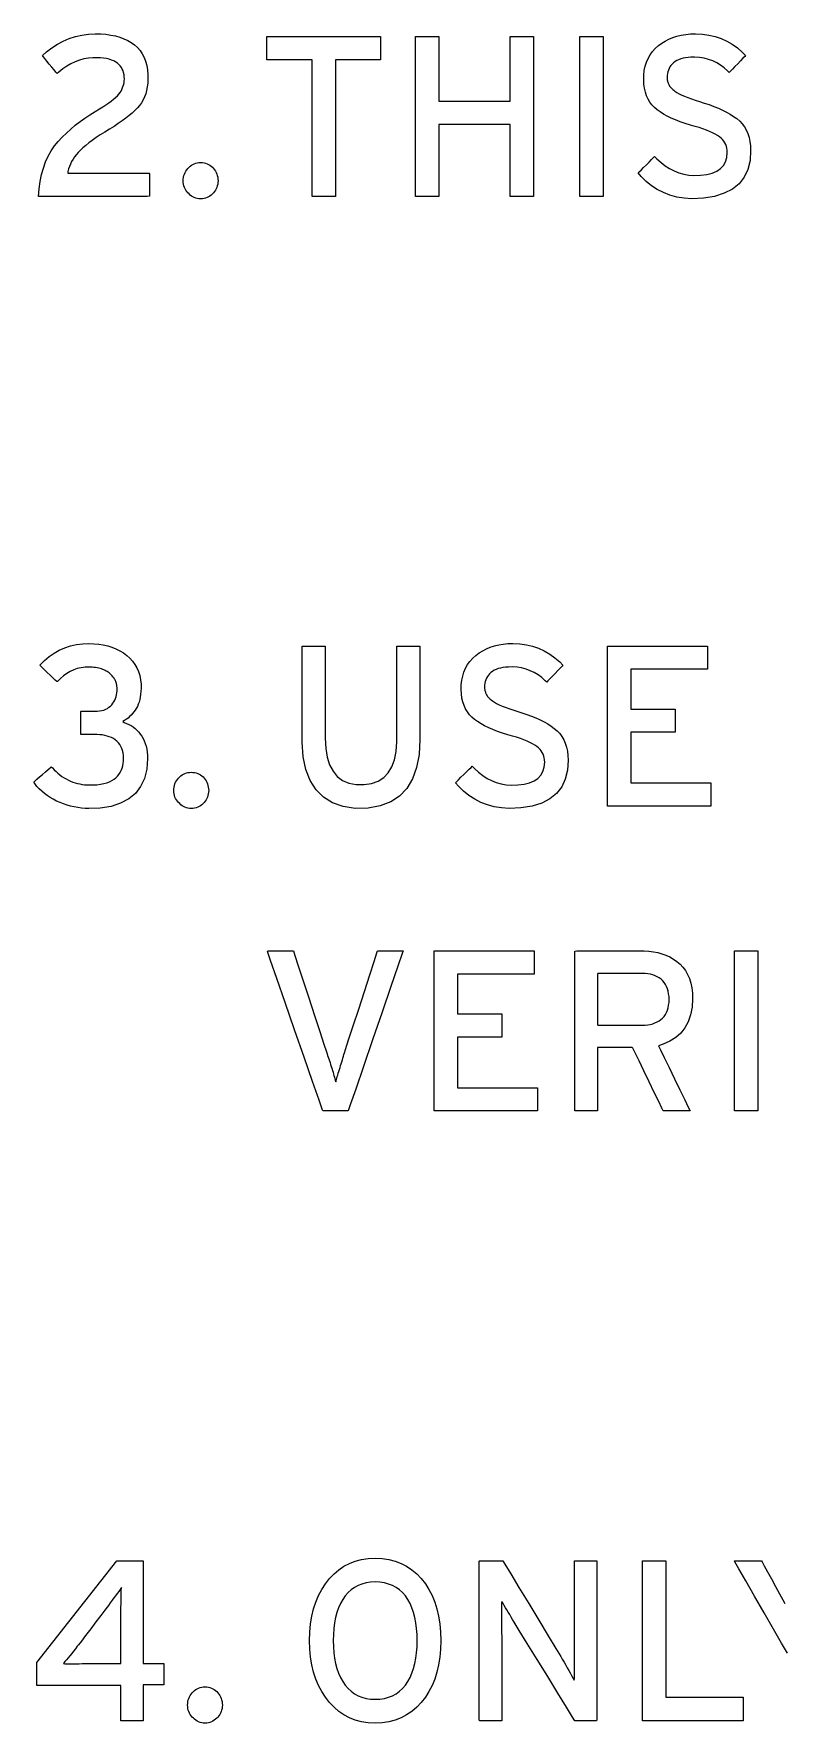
# Model space of a CAD drawing. Extents: x 1 to 47.7, y 0.2 to 33.5.
# Drawn here: x 1.01 to 2.238, y 21.199 to 23.969 of the extents above; entities that cross this region are included whole.
import ezdxf

# ---------------------------------------------------------------- set-up
doc = ezdxf.new("R2010")
doc.units = 0
doc.header["$MEASUREMENT"] = 0
doc.layers.add('6_0____DWG', color=7, linetype='CONTINUOUS')

msp = doc.modelspace()

# ---------------------------------------------------------------- linework, layer by layer
at = {"layer": '6_0____DWG'}
for points in [[(1.0174, 23.7027), (1.0185, 23.7153), (1.0202, 23.7273), (1.0226, 23.7386), (1.0256, 23.7492), (1.0292, 23.7592), (1.0335, 23.7686), (1.0384, 23.7773), (1.0439, 23.7854), (1.0501, 23.7928), (1.0566, 23.7999), (1.0635, 23.8066), (1.0706, 23.8131), (1.078, 23.8193), (1.0857, 23.8253), (1.0936, 23.8311), (1.1018, 23.8366), (1.1103, 23.8418), (1.1177, 23.8461), (1.1232, 23.8495), (1.1283, 23.8528), (1.1329, 23.856), (1.137, 23.8591), (1.1408, 23.8621), (1.1441, 23.8649), (1.1469, 23.8677), (1.1494, 23.8703), (1.1513, 23.8729), (1.1529, 23.8755), (1.1544, 23.8782), (1.1556, 23.881), (1.1566, 23.8838), (1.1574, 23.8866), (1.1579, 23.8895), (1.1583, 23.8924), (1.1584, 23.8954), (1.1583, 23.8989), (1.1579, 23.9023), (1.1572, 23.9056), (1.1562, 23.9086), (1.155, 23.9115), (1.1535, 23.9141), (1.1516, 23.9166), (1.1495, 23.9189), (1.1471, 23.9211), (1.1443, 23.923), (1.141, 23.9248), (1.1374, 23.9263), (1.1334, 23.9275), (1.129, 23.9286), (1.1242, 23.9293), (1.1191, 23.9298), (1.1135, 23.9301), (1.107, 23.9301), (1.0994, 23.9294), (1.0919, 23.928), (1.0846, 23.926), (1.0775, 23.9234), (1.0706, 23.9201), (1.0639, 23.9162), (1.0573, 23.9117), (1.051, 23.9065), (1.048, 23.9043), (1.0462, 23.9064), (1.0433, 23.9101), (1.0395, 23.9147), (1.0354, 23.9197), (1.0314, 23.9247), (1.0279, 23.929), (1.0252, 23.9322), (1.024, 23.9338), (1.0306, 23.9397), (1.0395, 23.9465), (1.0487, 23.9524), (1.0582, 23.9575), (1.0681, 23.9616), (1.0783, 23.9649), (1.0888, 23.9672), (1.0997, 23.9687), (1.1108, 23.9693), (1.1198, 23.9691), (1.1283, 23.9685), (1.1363, 23.9673), (1.1439, 23.9658), (1.1511, 23.9638), (1.1577, 23.9613), (1.164, 23.9584), (1.1698, 23.955), (1.1751, 23.9512), (1.1799, 23.9468), (1.1841, 23.9418), (1.1877, 23.9364), (1.1908, 23.9306), (1.1932, 23.9242), (1.1951, 23.9174), (1.1964, 23.91), (1.197, 23.9022), (1.1971, 23.8948), (1.1968, 23.8883), (1.196, 23.8822), (1.1949, 23.8764), (1.1934, 23.8709), (1.1915, 23.8657), (1.1892, 23.8608), (1.1865, 23.8561), (1.1834, 23.8518), (1.1798, 23.8477), (1.1757, 23.8435), (1.1712, 23.8393), (1.1662, 23.8351), (1.1607, 23.8307), (1.1548, 23.8264), (1.1484, 23.822), (1.1415, 23.8175), (1.1342, 23.813), (1.1264, 23.8082), (1.119, 23.8035), (1.1122, 23.799), (1.1059, 23.7946), (1.1002, 23.7903), (1.0951, 23.7863), (1.0904, 23.7823), (1.0864, 23.7785), (1.0828, 23.7749), (1.0797, 23.7712), (1.0769, 23.7674), (1.0743, 23.7636), (1.072, 23.7597), (1.07, 23.7557), (1.0683, 23.7517), (1.0669, 23.7477), (1.0657, 23.7436), (1.0657, 23.7408), (1.0735, 23.7408), (1.0886, 23.7408), (1.1086, 23.7408), (1.1312, 23.7408), (1.1538, 23.7408), (1.1743, 23.7408), (1.19, 23.7408), (1.1988, 23.7408), (1.1998, 23.7404), (1.1998, 23.7376), (1.1998, 23.733), (1.1998, 23.7271), (1.1998, 23.7207), (1.1998, 23.7144), (1.1998, 23.7088), (1.1998, 23.7048), (1.1998, 23.7028), (1.1957, 23.7027), (1.1804, 23.7027), (1.1565, 23.7027), (1.1275, 23.7027), (1.0965, 23.7027), (1.0668, 23.7027), (1.0415, 23.7027), (1.024, 23.7027)], [(2.185, 23.7781), (2.184, 23.7615), (2.1804, 23.7469), (2.1744, 23.7342), (2.166, 23.7234), (2.1551, 23.7146), (2.1417, 23.7077), (2.1258, 23.7027), (2.1075, 23.6996), (2.0884, 23.6986), (2.0759, 23.6996), (2.064, 23.7016), (2.0527, 23.7047), (2.042, 23.7088), (2.0319, 23.7139), (2.0224, 23.72), (2.0136, 23.7272), (2.0053, 23.7353), (2.0006, 23.7411), (2.0023, 23.7427), (2.0054, 23.7458), (2.0094, 23.7499), (2.014, 23.7544), (2.0186, 23.759), (2.0227, 23.7631), (2.0258, 23.7662), (2.0276, 23.768), (2.0314, 23.7643), (2.0381, 23.7581), (2.045, 23.7528), (2.0522, 23.7482), (2.0596, 23.7444), (2.0673, 23.7414), (2.0752, 23.7391), (2.0834, 23.7377), (2.0919, 23.737), (2.1027, 23.7373), (2.1129, 23.7385), (2.1218, 23.7407), (2.1293, 23.744), (2.1355, 23.7482), (2.1403, 23.7534), (2.1438, 23.7595), (2.1459, 23.7667), (2.1466, 23.7749), (2.1465, 23.7785), (2.146, 23.7817), (2.1452, 23.7847), (2.1441, 23.7877), (2.1427, 23.7905), (2.141, 23.7931), (2.1389, 23.7957), (2.1365, 23.7981), (2.1338, 23.8003), (2.1305, 23.8026), (2.1267, 23.8048), (2.1224, 23.807), (2.1177, 23.8091), (2.1125, 23.8113), (2.1068, 23.8134), (2.1006, 23.8155), (2.0939, 23.8175), (2.0862, 23.8197), (2.0775, 23.8224), (2.0694, 23.8252), (2.0618, 23.8281), (2.0548, 23.8312), (2.0482, 23.8344), (2.0422, 23.8377), (2.0367, 23.8412), (2.0317, 23.8448), (2.0272, 23.8485), (2.0232, 23.8526), (2.0198, 23.8571), (2.0168, 23.8621), (2.0144, 23.8675), (2.0124, 23.8735), (2.011, 23.8799), (2.0101, 23.8867), (2.0097, 23.894), (2.0099, 23.9017), (2.0107, 23.9091), (2.0122, 23.916), (2.0142, 23.9226), (2.0169, 23.9288), (2.0202, 23.9347), (2.0241, 23.9401), (2.0286, 23.9452), (2.0338, 23.9499), (2.0392, 23.9539), (2.045, 23.9575), (2.051, 23.9606), (2.0574, 23.9633), (2.0641, 23.9654), (2.0712, 23.9671), (2.0786, 23.9683), (2.0863, 23.9691), (2.0946, 23.9693), (2.1058, 23.9687), (2.1165, 23.9672), (2.1268, 23.9648), (2.1366, 23.9615), (2.1459, 23.9573), (2.1548, 23.9521), (2.1633, 23.9461), (2.1713, 23.9392), (2.1766, 23.9336), (2.1752, 23.9321), (2.1722, 23.9291), (2.1683, 23.925), (2.1638, 23.9203), (2.1592, 23.9156), (2.1551, 23.9113), (2.1519, 23.908), (2.15, 23.9061), (2.1472, 23.9084), (2.1417, 23.9135), (2.1358, 23.9179), (2.1296, 23.9217), (2.123, 23.9248), (2.1161, 23.9273), (2.1088, 23.9292), (2.1012, 23.9303), (2.0932, 23.9309), (2.0872, 23.9308), (2.0825, 23.9305), (2.0782, 23.9299), (2.0741, 23.9291), (2.0704, 23.9281), (2.0669, 23.9269), (2.0638, 23.9254), (2.061, 23.9237), (2.0585, 23.9218), (2.0563, 23.9197), (2.0544, 23.9174), (2.0527, 23.915), (2.0513, 23.9125), (2.0501, 23.9098), (2.0492, 23.9071), (2.0486, 23.9042), (2.0482, 23.9012), (2.0481, 23.8982), (2.0481, 23.8967), (2.0482, 23.8952), (2.0484, 23.8938), (2.0486, 23.8924), (2.0489, 23.8911), (2.0492, 23.8898), (2.0497, 23.8886), (2.0502, 23.8874), (2.0507, 23.8862), (2.0513, 23.885), (2.0521, 23.8837), (2.0529, 23.8825), (2.0539, 23.8813), (2.055, 23.8802), (2.0561, 23.879), (2.0574, 23.8778), (2.0588, 23.8767), (2.0608, 23.8752), (2.064, 23.8731), (2.0678, 23.871), (2.072, 23.8689), (2.0768, 23.8668), (2.082, 23.8647), (2.0878, 23.8625), (2.0941, 23.8604), (2.1009, 23.8582), (2.1089, 23.8558), (2.1171, 23.8531), (2.1248, 23.8503), (2.1321, 23.8473), (2.139, 23.8442), (2.1455, 23.8409), (2.1515, 23.8375), (2.1571, 23.8339), (2.1623, 23.8302), (2.167, 23.8262), (2.1711, 23.8218), (2.1748, 23.8169), (2.1778, 23.8116), (2.1804, 23.8058), (2.1823, 23.7995), (2.1838, 23.7928), (2.1847, 23.7857)], [(1.312, 23.7282), (1.3118, 23.7254), (1.3114, 23.7226), (1.3108, 23.72), (1.31, 23.7175), (1.309, 23.7152), (1.3077, 23.7129), (1.3063, 23.7107), (1.3046, 23.7087), (1.3028, 23.7067), (1.3008, 23.7049), (1.2987, 23.7033), (1.2964, 23.702), (1.2941, 23.7008), (1.2916, 23.6999), (1.289, 23.6992), (1.2863, 23.6988), (1.2834, 23.6985), (1.2807, 23.6988), (1.278, 23.6992), (1.2755, 23.6999), (1.2731, 23.7008), (1.2708, 23.702), (1.2685, 23.7033), (1.2665, 23.7049), (1.2645, 23.7067), (1.2626, 23.7087), (1.2608, 23.7107), (1.2592, 23.7129), (1.2579, 23.7152), (1.2568, 23.7175), (1.256, 23.72), (1.2554, 23.7226), (1.255, 23.7254), (1.2549, 23.7282), (1.255, 23.7311), (1.2554, 23.734), (1.256, 23.7367), (1.2568, 23.7393), (1.2579, 23.7418), (1.2592, 23.7442), (1.2608, 23.7464), (1.2626, 23.7486), (1.2645, 23.7505), (1.2665, 23.7523), (1.2685, 23.7538), (1.2708, 23.7551), (1.2731, 23.7561), (1.2755, 23.757), (1.278, 23.7576), (1.2807, 23.758), (1.2834, 23.7582), (1.2863, 23.758), (1.289, 23.7576), (1.2916, 23.757), (1.2941, 23.7561), (1.2964, 23.7551), (1.2987, 23.7538), (1.3008, 23.7523), (1.3028, 23.7505), (1.3046, 23.7486), (1.3063, 23.7464), (1.3077, 23.7442), (1.309, 23.7418), (1.31, 23.7393), (1.3108, 23.7367), (1.3114, 23.734), (1.3118, 23.7311)], [(1.1966, 22.7807), (1.1951, 22.7633), (1.1912, 22.748), (1.185, 22.7347), (1.1764, 22.7235), (1.1655, 22.7144), (1.1522, 22.7073), (1.1366, 22.7023), (1.1186, 22.6994), (1.1004, 22.6986), (1.0943, 22.6989), (1.0882, 22.6994), (1.0821, 22.7003), (1.0762, 22.7014), (1.0703, 22.7027), (1.0645, 22.7044), (1.0587, 22.7063), (1.053, 22.7085), (1.0474, 22.711), (1.0419, 22.7138), (1.0368, 22.7168), (1.0319, 22.72), (1.0273, 22.7234), (1.023, 22.7271), (1.0189, 22.731), (1.0152, 22.7351), (1.0117, 22.7395), (1.01, 22.7422), (1.0118, 22.7438), (1.0151, 22.7467), (1.0195, 22.7505), (1.0243, 22.7547), (1.0292, 22.759), (1.0335, 22.7628), (1.0369, 22.7657), (1.0387, 22.7673), (1.0405, 22.7655), (1.0434, 22.7623), (1.0464, 22.7593), (1.0495, 22.7565), (1.0527, 22.7539), (1.0561, 22.7515), (1.0595, 22.7492), (1.063, 22.7472), (1.0666, 22.7454), (1.0703, 22.7437), (1.0741, 22.7422), (1.0779, 22.741), (1.0817, 22.7399), (1.0855, 22.739), (1.0893, 22.7383), (1.0931, 22.7378), (1.097, 22.7375), (1.1008, 22.7373), (1.1071, 22.7374), (1.1134, 22.7378), (1.1192, 22.7386), (1.1246, 22.7396), (1.1295, 22.7409), (1.134, 22.7425), (1.138, 22.7444), (1.1416, 22.7466), (1.1447, 22.7491), (1.1473, 22.7517), (1.1496, 22.7546), (1.1517, 22.7577), (1.1534, 22.7611), (1.1547, 22.7647), (1.1558, 22.7685), (1.1565, 22.7725), (1.157, 22.7768), (1.1571, 22.7813), (1.1568, 22.7857), (1.1562, 22.7899), (1.1553, 22.7938), (1.1541, 22.7974), (1.1526, 22.8007), (1.1508, 22.8038), (1.1487, 22.8066), (1.1462, 22.8091), (1.1435, 22.8114), (1.1404, 22.8133), (1.1372, 22.815), (1.1337, 22.8164), (1.1301, 22.8176), (1.1263, 22.8186), (1.1222, 22.8193), (1.118, 22.8198), (1.1136, 22.8201), (1.1108, 22.8201), (1.1093, 22.8201), (1.1065, 22.8201), (1.103, 22.8201), (1.099, 22.8201), (1.0951, 22.8201), (1.0915, 22.8201), (1.0888, 22.8201), (1.0873, 22.8201), (1.0871, 22.8206), (1.0871, 22.8233), (1.0871, 22.8279), (1.0871, 22.8337), (1.0871, 22.8401), (1.0871, 22.8464), (1.0871, 22.8519), (1.0871, 22.856), (1.0871, 22.8581), (1.0876, 22.8582), (1.0894, 22.8582), (1.0924, 22.8582), (1.0961, 22.8582), (1.1, 22.8582), (1.1038, 22.8582), (1.1071, 22.8582), (1.1095, 22.8582), (1.1106, 22.8582), (1.114, 22.8583), (1.1178, 22.8587), (1.1213, 22.8593), (1.1247, 22.8602), (1.1278, 22.8614), (1.1306, 22.8629), (1.1332, 22.8647), (1.1356, 22.8667), (1.1378, 22.869), (1.1396, 22.8714), (1.1413, 22.8739), (1.1427, 22.8766), (1.1439, 22.8793), (1.1449, 22.8822), (1.1456, 22.8851), (1.1461, 22.8882), (1.1464, 22.8914), (1.1465, 22.8945), (1.1465, 22.8958), (1.1464, 22.8971), (1.1463, 22.8984), (1.1461, 22.8998), (1.1459, 22.9011), (1.1456, 22.9025), (1.1453, 22.904), (1.145, 22.9054), (1.1446, 22.9068), (1.1439, 22.9083), (1.1432, 22.9097), (1.1425, 22.911), (1.1416, 22.9124), (1.1407, 22.9137), (1.1397, 22.9149), (1.1386, 22.9162), (1.1374, 22.9174), (1.1362, 22.9186), (1.1349, 22.9198), (1.1334, 22.921), (1.1319, 22.9221), (1.1303, 22.9232), (1.1287, 22.9242), (1.1269, 22.9251), (1.125, 22.926), (1.123, 22.9269), (1.1209, 22.9276), (1.1187, 22.9283), (1.1163, 22.9289), (1.1138, 22.9294), (1.1112, 22.9298), (1.1084, 22.9301), (1.1056, 22.9303), (1.1026, 22.9305), (1.0995, 22.9305), (1.0939, 22.9303), (1.0875, 22.9295), (1.0813, 22.9281), (1.0754, 22.9261), (1.0696, 22.9234), (1.0641, 22.9202), (1.0589, 22.9163), (1.0538, 22.9119), (1.049, 22.9068), (1.0476, 22.9068), (1.0451, 22.9092), (1.0414, 22.9129), (1.0369, 22.9173), (1.0321, 22.922), (1.0276, 22.9264), (1.0237, 22.9302), (1.0211, 22.9328), (1.0201, 22.9338), (1.0274, 22.9413), (1.0351, 22.9479), (1.0433, 22.9536), (1.0518, 22.9585), (1.0608, 22.9624), (1.0701, 22.9655), (1.0799, 22.9677), (1.0901, 22.969), (1.1003, 22.9693), (1.1085, 22.969), (1.1163, 22.9683), (1.1239, 22.967), (1.1311, 22.9653), (1.138, 22.9632), (1.1446, 22.9605), (1.1508, 22.9574), (1.1568, 22.9539), (1.1624, 22.9498), (1.1675, 22.9453), (1.172, 22.9404), (1.1758, 22.9351), (1.179, 22.9294), (1.1817, 22.9233), (1.1837, 22.9167), (1.1851, 22.9098), (1.1858, 22.9025), (1.1859, 22.8959), (1.1856, 22.8908), (1.1851, 22.8861), (1.1844, 22.8816), (1.1835, 22.8773), (1.1825, 22.8734), (1.1812, 22.8696), (1.1797, 22.8661), (1.178, 22.8629), (1.1761, 22.8599), (1.174, 22.8571), (1.1718, 22.8544), (1.1695, 22.8518), (1.167, 22.8494), (1.1644, 22.8471), (1.1617, 22.845), (1.1589, 22.8431), (1.156, 22.8412), (1.1581, 22.8399), (1.1621, 22.8384), (1.1658, 22.8367), (1.1694, 22.8348), (1.1728, 22.8325), (1.176, 22.83), (1.1791, 22.8272), (1.1819, 22.8242), (1.1845, 22.8209), (1.187, 22.8174), (1.1892, 22.8137), (1.1911, 22.8097), (1.1927, 22.8055), (1.194, 22.801), (1.1951, 22.7963), (1.1959, 22.7913), (1.1964, 22.7861)], [(1.6429, 22.8121), (1.6414, 22.7875), (1.6373, 22.7659), (1.6306, 22.7473), (1.6213, 22.7317), (1.6094, 22.7191), (1.595, 22.7095), (1.5779, 22.7029), (1.5583, 22.6993), (1.5366, 22.6989), (1.5168, 22.702), (1.4995, 22.7081), (1.4848, 22.7172), (1.4727, 22.7293), (1.4631, 22.7444), (1.4561, 22.7625), (1.4517, 22.7837), (1.4498, 22.8078), (1.4497, 22.8167), (1.4497, 22.8302), (1.4497, 22.8509), (1.4497, 22.8758), (1.4497, 22.9023), (1.4497, 22.9272), (1.4497, 22.9479), (1.4497, 22.9614), (1.4498, 22.9651), (1.4517, 22.9651), (1.4559, 22.9651), (1.4616, 22.9651), (1.4681, 22.9651), (1.4746, 22.9651), (1.4805, 22.9651), (1.4851, 22.9651), (1.4875, 22.9651), (1.4878, 22.963), (1.4878, 22.9514), (1.4878, 22.932), (1.4878, 22.9078), (1.4878, 22.8816), (1.4878, 22.8563), (1.4878, 22.8347), (1.4878, 22.8196), (1.4878, 22.8139), (1.4886, 22.7974), (1.4909, 22.7828), (1.4949, 22.7703), (1.5004, 22.7598), (1.5074, 22.7513), (1.5161, 22.7449), (1.5263, 22.7405), (1.5381, 22.7381), (1.5513, 22.7379), (1.5636, 22.7398), (1.5744, 22.7437), (1.5835, 22.7495), (1.591, 22.7573), (1.5968, 22.767), (1.6011, 22.7787), (1.6038, 22.7924), (1.6048, 22.808), (1.6048, 22.8151), (1.6048, 22.8288), (1.6048, 22.8497), (1.6048, 22.8749), (1.6048, 22.9016), (1.6048, 22.9269), (1.6048, 22.9477), (1.6048, 22.9614), (1.6049, 22.9651), (1.6068, 22.9651), (1.611, 22.9651), (1.6167, 22.9651), (1.6232, 22.9651), (1.6297, 22.9651), (1.6356, 22.9651), (1.6402, 22.9651), (1.6426, 22.9651), (1.6429, 22.963), (1.6429, 22.9512), (1.6429, 22.9316), (1.6429, 22.9071), (1.6429, 22.8806), (1.6429, 22.855), (1.6429, 22.8331), (1.6429, 22.8178)], [(1.8858, 22.7781), (1.8848, 22.7615), (1.8812, 22.7469), (1.8753, 22.7342), (1.8668, 22.7234), (1.8559, 22.7146), (1.8425, 22.7077), (1.8266, 22.7027), (1.8083, 22.6996), (1.7892, 22.6986), (1.7767, 22.6996), (1.7648, 22.7016), (1.7535, 22.7047), (1.7428, 22.7088), (1.7327, 22.7139), (1.7233, 22.72), (1.7144, 22.7272), (1.7061, 22.7353), (1.7014, 22.7411), (1.7031, 22.7427), (1.7062, 22.7458), (1.7102, 22.7499), (1.7148, 22.7544), (1.7194, 22.759), (1.7235, 22.7631), (1.7267, 22.7662), (1.7284, 22.768), (1.7323, 22.7643), (1.7389, 22.7581), (1.7458, 22.7528), (1.753, 22.7482), (1.7604, 22.7444), (1.7681, 22.7414), (1.776, 22.7391), (1.7842, 22.7377), (1.7927, 22.737), (1.8035, 22.7373), (1.8137, 22.7385), (1.8226, 22.7407), (1.8301, 22.744), (1.8363, 22.7482), (1.8411, 22.7534), (1.8446, 22.7595), (1.8467, 22.7667), (1.8474, 22.7749), (1.8473, 22.7785), (1.8468, 22.7817), (1.846, 22.7847), (1.8449, 22.7877), (1.8435, 22.7905), (1.8418, 22.7931), (1.8397, 22.7957), (1.8373, 22.7981), (1.8346, 22.8003), (1.8313, 22.8026), (1.8275, 22.8048), (1.8233, 22.807), (1.8185, 22.8091), (1.8133, 22.8113), (1.8076, 22.8134), (1.8014, 22.8155), (1.7947, 22.8175), (1.787, 22.8197), (1.7783, 22.8224), (1.7702, 22.8252), (1.7626, 22.8281), (1.7556, 22.8312), (1.749, 22.8344), (1.743, 22.8377), (1.7375, 22.8412), (1.7325, 22.8448), (1.728, 22.8485), (1.7241, 22.8526), (1.7206, 22.8571), (1.7176, 22.8621), (1.7152, 22.8675), (1.7132, 22.8735), (1.7118, 22.8799), (1.7109, 22.8867), (1.7105, 22.894), (1.7107, 22.9017), (1.7115, 22.9091), (1.713, 22.916), (1.715, 22.9226), (1.7177, 22.9288), (1.721, 22.9347), (1.7249, 22.9401), (1.7294, 22.9452), (1.7346, 22.9499), (1.74, 22.9539), (1.7458, 22.9575), (1.7518, 22.9606), (1.7582, 22.9633), (1.7649, 22.9654), (1.772, 22.9671), (1.7794, 22.9683), (1.7871, 22.9691), (1.7954, 22.9693), (1.8066, 22.9687), (1.8173, 22.9672), (1.8276, 22.9648), (1.8374, 22.9615), (1.8467, 22.9573), (1.8556, 22.9521), (1.8641, 22.9461), (1.8721, 22.9392), (1.8774, 22.9336), (1.876, 22.9321), (1.873, 22.9291), (1.8691, 22.925), (1.8646, 22.9203), (1.8601, 22.9156), (1.8559, 22.9113), (1.8527, 22.908), (1.8508, 22.9061), (1.848, 22.9084), (1.8425, 22.9135), (1.8366, 22.9179), (1.8304, 22.9217), (1.8238, 22.9248), (1.8169, 22.9273), (1.8096, 22.9292), (1.802, 22.9303), (1.794, 22.9309), (1.788, 22.9308), (1.7833, 22.9305), (1.779, 22.9299), (1.7749, 22.9291), (1.7712, 22.9281), (1.7677, 22.9269), (1.7646, 22.9254), (1.7618, 22.9237), (1.7593, 22.9218), (1.7571, 22.9197), (1.7552, 22.9174), (1.7535, 22.915), (1.7521, 22.9125), (1.7509, 22.9098), (1.75, 22.9071), (1.7494, 22.9042), (1.749, 22.9012), (1.7489, 22.8982), (1.7489, 22.8967), (1.749, 22.8952), (1.7492, 22.8938), (1.7494, 22.8924), (1.7497, 22.8911), (1.7501, 22.8898), (1.7505, 22.8886), (1.751, 22.8874), (1.7515, 22.8862), (1.7521, 22.885), (1.7529, 22.8837), (1.7537, 22.8825), (1.7547, 22.8813), (1.7558, 22.8802), (1.7569, 22.879), (1.7582, 22.8778), (1.7596, 22.8767), (1.7616, 22.8752), (1.7649, 22.8731), (1.7686, 22.871), (1.7728, 22.8689), (1.7776, 22.8668), (1.7828, 22.8647), (1.7886, 22.8625), (1.7949, 22.8604), (1.8017, 22.8582), (1.8097, 22.8558), (1.8179, 22.8531), (1.8256, 22.8503), (1.8329, 22.8473), (1.8398, 22.8442), (1.8463, 22.8409), (1.8523, 22.8375), (1.8579, 22.8339), (1.8631, 22.8302), (1.8678, 22.8262), (1.872, 22.8218), (1.8756, 22.8169), (1.8786, 22.8116), (1.8812, 22.8058), (1.8832, 22.7995), (1.8846, 22.7928), (1.8855, 22.7857)], [(1.2966, 22.7282), (1.2964, 22.7254), (1.296, 22.7226), (1.2954, 22.72), (1.2946, 22.7175), (1.2936, 22.7152), (1.2923, 22.7129), (1.2909, 22.7107), (1.2892, 22.7087), (1.2874, 22.7067), (1.2854, 22.7049), (1.2833, 22.7033), (1.2811, 22.702), (1.2787, 22.7008), (1.2762, 22.6999), (1.2736, 22.6992), (1.2709, 22.6988), (1.2681, 22.6985), (1.2653, 22.6988), (1.2627, 22.6992), (1.2601, 22.6999), (1.2577, 22.7008), (1.2554, 22.702), (1.2532, 22.7033), (1.2511, 22.7049), (1.2491, 22.7067), (1.2472, 22.7087), (1.2454, 22.7107), (1.2438, 22.7129), (1.2425, 22.7152), (1.2414, 22.7175), (1.2406, 22.72), (1.24, 22.7226), (1.2396, 22.7254), (1.2395, 22.7282), (1.2396, 22.7311), (1.24, 22.734), (1.2406, 22.7367), (1.2414, 22.7393), (1.2425, 22.7418), (1.2438, 22.7442), (1.2454, 22.7464), (1.2472, 22.7486), (1.2491, 22.7505), (1.2511, 22.7523), (1.2532, 22.7538), (1.2554, 22.7551), (1.2577, 22.7561), (1.2601, 22.757), (1.2627, 22.7576), (1.2653, 22.758), (1.2681, 22.7582), (1.2709, 22.758), (1.2736, 22.7576), (1.2762, 22.757), (1.2787, 22.7561), (1.2811, 22.7551), (1.2833, 22.7538), (1.2854, 22.7523), (1.2874, 22.7505), (1.2892, 22.7486), (1.2909, 22.7464), (1.2923, 22.7442), (1.2936, 22.7418), (1.2946, 22.7393), (1.2954, 22.7367), (1.296, 22.734), (1.2964, 22.7311)], [(1.5253, 22.2027), (1.5238, 22.2027), (1.5197, 22.2027), (1.5138, 22.2027), (1.5068, 22.2027), (1.4997, 22.2027), (1.493, 22.2027), (1.4877, 22.2027), (1.4844, 22.2027), (1.4833, 22.2041), (1.4777, 22.2203), (1.467, 22.2509), (1.453, 22.2911), (1.4375, 22.336), (1.4219, 22.3807), (1.4082, 22.4202), (1.3979, 22.4497), (1.3928, 22.4644), (1.3934, 22.4651), (1.397, 22.4651), (1.4027, 22.4651), (1.4096, 22.4651), (1.417, 22.4651), (1.4241, 22.4651), (1.4301, 22.4651), (1.4341, 22.4651), (1.4354, 22.4651), (1.4378, 22.4578), (1.4435, 22.4405), (1.4514, 22.4162), (1.4606, 22.3881), (1.4701, 22.3593), (1.4787, 22.3329), (1.4855, 22.312), (1.4895, 22.2997), (1.4906, 22.2966), (1.4915, 22.2938), (1.4925, 22.2909), (1.4935, 22.288), (1.4945, 22.285), (1.4955, 22.282), (1.4965, 22.2789), (1.4975, 22.2758), (1.4986, 22.2726), (1.4995, 22.2693), (1.5004, 22.2663), (1.5012, 22.2633), (1.5019, 22.2606), (1.5026, 22.258), (1.5033, 22.2556), (1.5039, 22.2534), (1.5044, 22.2514), (1.5049, 22.2502), (1.5054, 22.2521), (1.5059, 22.2542), (1.5066, 22.2565), (1.5073, 22.259), (1.5081, 22.2616), (1.5089, 22.2644), (1.5099, 22.2674), (1.5109, 22.2705), (1.5119, 22.2738), (1.5129, 22.277), (1.5138, 22.2802), (1.5148, 22.2833), (1.5157, 22.2864), (1.5166, 22.2894), (1.5175, 22.2923), (1.5184, 22.2952), (1.5192, 22.2979), (1.521, 22.3034), (1.526, 22.3191), (1.5335, 22.3423), (1.5425, 22.3698), (1.5518, 22.3987), (1.5605, 22.4257), (1.5677, 22.4478), (1.5722, 22.4618), (1.5734, 22.4651), (1.5758, 22.4651), (1.5805, 22.4651), (1.5869, 22.4651), (1.594, 22.4651), (1.6012, 22.4651), (1.6077, 22.4651), (1.6126, 22.4651), (1.6152, 22.4651), (1.614, 22.4611), (1.6069, 22.4404), (1.5954, 22.4067), (1.581, 22.3648), (1.5654, 22.3195), (1.5504, 22.2757), (1.5376, 22.2384), (1.5287, 22.2125)], [(2.0898, 22.3867), (2.0889, 22.3728), (2.0864, 22.3602), (2.0826, 22.3489), (2.0773, 22.3389), (2.0705, 22.3303), (2.0624, 22.323), (2.0527, 22.317), (2.0416, 22.3123), (2.0341, 22.3094), (2.0373, 22.3028), (2.0434, 22.2903), (2.0513, 22.2739), (2.0602, 22.2555), (2.069, 22.2373), (2.0769, 22.2211), (2.0827, 22.209), (2.0856, 22.2031), (2.0849, 22.2027), (2.0812, 22.2027), (2.0754, 22.2027), (2.0683, 22.2027), (2.0607, 22.2027), (2.0534, 22.2027), (2.0473, 22.2027), (2.0431, 22.2027), (2.0418, 22.2028), (2.0396, 22.2073), (2.0344, 22.2181), (2.0271, 22.2331), (2.0186, 22.2506), (2.0099, 22.2685), (2.002, 22.2848), (1.9957, 22.2978), (1.992, 22.3054), (1.991, 22.3066), (1.9871, 22.3066), (1.9802, 22.3066), (1.9712, 22.3066), (1.9614, 22.3066), (1.9516, 22.3066), (1.9431, 22.3066), (1.9369, 22.3066), (1.9341, 22.3066), (1.934, 22.304), (1.934, 22.2947), (1.934, 22.2806), (1.934, 22.2636), (1.934, 22.2457), (1.934, 22.2287), (1.934, 22.2146), (1.934, 22.2054), (1.934, 22.2027), (1.9321, 22.2027), (1.9281, 22.2027), (1.9225, 22.2027), (1.9162, 22.2027), (1.9098, 22.2027), (1.904, 22.2027), (1.8995, 22.2027), (1.897, 22.2027), (1.8967, 22.2058), (1.8967, 22.2249), (1.8967, 22.2577), (1.8967, 22.2991), (1.8967, 22.3443), (1.8967, 22.3884), (1.8967, 22.4264), (1.8967, 22.4536), (1.8967, 22.465), (1.9001, 22.4651), (1.9106, 22.4651), (1.9261, 22.4651), (1.9445, 22.4651), (1.9638, 22.4651), (1.9818, 22.4651), (1.9965, 22.4651), (2.0059, 22.4651), (2.0103, 22.4651), (2.0181, 22.4647), (2.0255, 22.4638), (2.0327, 22.4625), (2.0396, 22.4606), (2.0461, 22.4582), (2.0523, 22.4553), (2.0583, 22.4519), (2.0639, 22.448), (2.0693, 22.4435), (2.074, 22.4384), (2.0781, 22.4328), (2.0816, 22.4265), (2.0845, 22.4197), (2.0868, 22.4123), (2.0884, 22.4044), (2.0894, 22.3958)], [(2.0514, 22.3856), (2.0512, 22.3904), (2.0506, 22.395), (2.0498, 22.3993), (2.0486, 22.4032), (2.0471, 22.4069), (2.0453, 22.4102), (2.0432, 22.4133), (2.0408, 22.4161), (2.0381, 22.4186), (2.0351, 22.4209), (2.0319, 22.4228), (2.0284, 22.4245), (2.0247, 22.4259), (2.0207, 22.4269), (2.0166, 22.4276), (2.0121, 22.4281), (2.0081, 22.4282), (2.0044, 22.4282), (1.9962, 22.4282), (1.9849, 22.4282), (1.972, 22.4282), (1.959, 22.4282), (1.9474, 22.4282), (1.9386, 22.4282), (1.9343, 22.4282), (1.934, 22.4264), (1.934, 22.4191), (1.934, 22.4075), (1.934, 22.3933), (1.934, 22.3784), (1.934, 22.3642), (1.934, 22.3526), (1.934, 22.3453), (1.9343, 22.3435), (1.9386, 22.3435), (1.9474, 22.3435), (1.959, 22.3435), (1.972, 22.3435), (1.9849, 22.3435), (1.9962, 22.3435), (2.0044, 22.3435), (2.0081, 22.3435), (2.0121, 22.3436), (2.0164, 22.344), (2.0205, 22.3447), (2.0244, 22.3457), (2.0281, 22.347), (2.0316, 22.3486), (2.0348, 22.3505), (2.0377, 22.3526), (2.0405, 22.3551), (2.043, 22.3578), (2.0452, 22.3608), (2.047, 22.3642), (2.0485, 22.3678), (2.0497, 22.3718), (2.0506, 22.3761), (2.0512, 22.3807)], [(1.6773, 21.334), (1.6768, 21.3201), (1.6756, 21.3068), (1.6735, 21.2942), (1.6707, 21.2822), (1.6672, 21.2709), (1.6628, 21.2603), (1.6577, 21.2504), (1.6518, 21.2412), (1.6451, 21.2325), (1.6377, 21.2248), (1.6297, 21.218), (1.6211, 21.2122), (1.612, 21.2075), (1.6022, 21.2037), (1.5919, 21.201), (1.581, 21.1993), (1.5695, 21.1985), (1.558, 21.1993), (1.5472, 21.201), (1.537, 21.2037), (1.5274, 21.2075), (1.5183, 21.2122), (1.5099, 21.218), (1.5021, 21.2248), (1.4948, 21.2325), (1.4881, 21.2412), (1.4821, 21.2504), (1.4768, 21.2603), (1.4723, 21.2709), (1.4687, 21.2822), (1.4658, 21.2942), (1.4637, 21.3068), (1.4625, 21.3201), (1.462, 21.334), (1.4625, 21.348), (1.4637, 21.3613), (1.4658, 21.374), (1.4687, 21.386), (1.4723, 21.3973), (1.4768, 21.408), (1.4821, 21.418), (1.4881, 21.4274), (1.4948, 21.436), (1.5021, 21.4437), (1.5099, 21.4503), (1.5183, 21.456), (1.5274, 21.4607), (1.537, 21.4643), (1.5472, 21.467), (1.558, 21.4687), (1.5695, 21.4693), (1.581, 21.4687), (1.5919, 21.467), (1.6022, 21.4643), (1.612, 21.4607), (1.6211, 21.456), (1.6297, 21.4503), (1.6377, 21.4437), (1.6451, 21.436), (1.6518, 21.4274), (1.6577, 21.418), (1.6628, 21.408), (1.6672, 21.3973), (1.6707, 21.386), (1.6735, 21.374), (1.6756, 21.3613), (1.6768, 21.348)], [(1.8968, 21.2027), (1.8931, 21.2087), (1.8833, 21.2248), (1.8691, 21.2478), (1.8524, 21.2749), (1.8351, 21.3031), (1.8189, 21.3294), (1.8058, 21.3507), (1.7975, 21.3642), (1.7948, 21.3685), (1.7923, 21.3726), (1.79, 21.3766), (1.7877, 21.3805), (1.7854, 21.3843), (1.7833, 21.3879), (1.7812, 21.3915), (1.7792, 21.3949), (1.7773, 21.3982), (1.7765, 21.396), (1.7765, 21.3897), (1.7766, 21.3832), (1.7766, 21.3765), (1.7766, 21.3696), (1.7767, 21.3625), (1.7767, 21.3551), (1.7768, 21.3476), (1.7769, 21.3399), (1.7769, 21.3351), (1.7769, 21.3229), (1.7769, 21.3045), (1.7769, 21.2824), (1.7769, 21.2591), (1.7769, 21.237), (1.7769, 21.2186), (1.7769, 21.2064), (1.7769, 21.2027), (1.7752, 21.2027), (1.7713, 21.2027), (1.7659, 21.2027), (1.7598, 21.2027), (1.7535, 21.2027), (1.7477, 21.2027), (1.7431, 21.2027), (1.7404, 21.2027), (1.7399, 21.2046), (1.7399, 21.2216), (1.7399, 21.2525), (1.7399, 21.2926), (1.7399, 21.3372), (1.7399, 21.3814), (1.7399, 21.4204), (1.7399, 21.4497), (1.7399, 21.4643), (1.7407, 21.4651), (1.7439, 21.4651), (1.7489, 21.4651), (1.7551, 21.4651), (1.7617, 21.4651), (1.7681, 21.4651), (1.7736, 21.4651), (1.7774, 21.4651), (1.7788, 21.4651), (1.7823, 21.4593), (1.7917, 21.4437), (1.8052, 21.4213), (1.8212, 21.3949), (1.8377, 21.3675), (1.8531, 21.3419), (1.8656, 21.3211), (1.8736, 21.308), (1.8762, 21.3036), (1.8791, 21.2987), (1.8818, 21.294), (1.8844, 21.2894), (1.8869, 21.2851), (1.8893, 21.2809), (1.8915, 21.2769), (1.8936, 21.273), (1.8957, 21.2693), (1.8965, 21.2714), (1.8964, 21.2779), (1.8963, 21.2846), (1.8963, 21.2915), (1.8962, 21.2985), (1.8962, 21.3058), (1.8962, 21.3132), (1.8961, 21.3208), (1.8961, 21.3286), (1.8961, 21.3334), (1.8961, 21.3455), (1.8961, 21.3638), (1.8961, 21.3858), (1.8961, 21.409), (1.8961, 21.431), (1.8961, 21.4493), (1.8961, 21.4615), (1.8962, 21.4651), (1.8979, 21.4651), (1.9017, 21.4651), (1.9071, 21.4651), (1.9133, 21.4651), (1.9196, 21.4651), (1.9253, 21.4651), (1.9299, 21.4651), (1.9326, 21.4651), (1.9331, 21.4633), (1.9331, 21.4463), (1.9331, 21.4154), (1.9331, 21.3752), (1.9331, 21.3307), (1.9331, 21.2865), (1.9331, 21.2474), (1.9331, 21.2182), (1.9331, 21.2036), (1.9324, 21.2027), (1.9294, 21.2027), (1.9247, 21.2027), (1.9189, 21.2027), (1.9127, 21.2027), (1.9068, 21.2027), (1.9017, 21.2027), (1.8982, 21.2027)], [(1.1536, 21.421), (1.1515, 21.4179), (1.1492, 21.4147), (1.1467, 21.4113), (1.1441, 21.4077), (1.1414, 21.404), (1.1384, 21.4001), (1.1354, 21.396), (1.1322, 21.3917), (1.1301, 21.389), (1.1263, 21.3839), (1.1198, 21.3754), (1.1118, 21.3649), (1.1032, 21.3534), (1.0949, 21.3425), (1.0879, 21.3333), (1.0832, 21.3271), (1.0813, 21.3247), (1.0782, 21.3206), (1.0751, 21.3166), (1.0722, 21.3129), (1.0693, 21.3093), (1.0665, 21.3059), (1.0638, 21.3027), (1.0611, 21.2996), (1.0586, 21.2967), (1.0609, 21.2959), (1.0652, 21.2959), (1.0697, 21.296), (1.0744, 21.296), (1.0792, 21.296), (1.0843, 21.2961), (1.0895, 21.2962), (1.0949, 21.2962), (1.099, 21.2963), (1.1022, 21.2963), (1.1085, 21.2963), (1.1169, 21.2963), (1.1264, 21.2963), (1.1357, 21.2963), (1.1439, 21.2963), (1.1499, 21.2963), (1.1525, 21.2963), (1.1525, 21.2985), (1.1525, 21.3058), (1.1525, 21.3167), (1.1525, 21.3298), (1.1525, 21.3433), (1.1525, 21.3559), (1.1525, 21.3659), (1.1525, 21.3719), (1.1526, 21.3758), (1.1527, 21.3822), (1.1528, 21.3884), (1.1529, 21.3944), (1.153, 21.4002), (1.1531, 21.4057), (1.1533, 21.411), (1.1534, 21.4161)], [(1.6385, 21.334), (1.6383, 21.3443), (1.6375, 21.3541), (1.6363, 21.3634), (1.6347, 21.3721), (1.6325, 21.3803), (1.6298, 21.3879), (1.6267, 21.395), (1.6231, 21.4016), (1.619, 21.4075), (1.6144, 21.4128), (1.6093, 21.4173), (1.6038, 21.4212), (1.5979, 21.4243), (1.5915, 21.4268), (1.5846, 21.4286), (1.5773, 21.4298), (1.5695, 21.4302), (1.5618, 21.4298), (1.5546, 21.4286), (1.5479, 21.4268), (1.5416, 21.4243), (1.5357, 21.4212), (1.5302, 21.4173), (1.5252, 21.4128), (1.5206, 21.4075), (1.5165, 21.4016), (1.5128, 21.395), (1.5096, 21.3879), (1.5069, 21.3803), (1.5047, 21.3721), (1.503, 21.3634), (1.5018, 21.3541), (1.501, 21.3443), (1.5008, 21.334), (1.501, 21.3238), (1.5018, 21.3142), (1.503, 21.305), (1.5047, 21.2964), (1.5069, 21.2883), (1.5096, 21.2808), (1.5128, 21.2737), (1.5165, 21.2672), (1.5206, 21.2611), (1.5252, 21.2556), (1.5302, 21.2509), (1.5357, 21.2468), (1.5416, 21.2435), (1.5479, 21.241), (1.5546, 21.2392), (1.5618, 21.2381), (1.5695, 21.2377), (1.5773, 21.2381), (1.5846, 21.2392), (1.5915, 21.241), (1.5979, 21.2435), (1.6038, 21.2468), (1.6093, 21.2509), (1.6144, 21.2556), (1.619, 21.2611), (1.6231, 21.2672), (1.6267, 21.2737), (1.6298, 21.2808), (1.6325, 21.2883), (1.6347, 21.2964), (1.6363, 21.305), (1.6375, 21.3142), (1.6383, 21.3238)], [(1.3191, 21.2282), (1.3189, 21.2254), (1.3185, 21.2226), (1.3179, 21.22), (1.3171, 21.2175), (1.3161, 21.2152), (1.3149, 21.2129), (1.3134, 21.2107), (1.3118, 21.2087), (1.3099, 21.2067), (1.3079, 21.2049), (1.3058, 21.2033), (1.3036, 21.202), (1.3012, 21.2008), (1.2987, 21.1999), (1.2961, 21.1992), (1.2934, 21.1988), (1.2906, 21.1985), (1.2878, 21.1988), (1.2852, 21.1992), (1.2826, 21.1999), (1.2802, 21.2008), (1.2779, 21.202), (1.2757, 21.2033), (1.2736, 21.2049), (1.2716, 21.2067), (1.2697, 21.2087), (1.2679, 21.2107), (1.2663, 21.2129), (1.265, 21.2152), (1.264, 21.2175), (1.2631, 21.22), (1.2625, 21.2226), (1.2622, 21.2254), (1.262, 21.2282), (1.2622, 21.2311), (1.2625, 21.234), (1.2631, 21.2367), (1.264, 21.2393), (1.265, 21.2418), (1.2663, 21.2442), (1.2679, 21.2464), (1.2697, 21.2486), (1.2716, 21.2505), (1.2736, 21.2523), (1.2757, 21.2538), (1.2779, 21.2551), (1.2802, 21.2561), (1.2826, 21.257), (1.2852, 21.2576), (1.2878, 21.258), (1.2906, 21.2582), (1.2934, 21.258), (1.2961, 21.2576), (1.2987, 21.257), (1.3012, 21.2561), (1.3036, 21.2551), (1.3058, 21.2538), (1.3079, 21.2523), (1.3099, 21.2505), (1.3118, 21.2486), (1.3134, 21.2464), (1.3149, 21.2442), (1.3161, 21.2418), (1.3171, 21.2393), (1.3179, 21.2367), (1.3185, 21.234), (1.3189, 21.2311)]]:
    msp.add_lwpolyline(points, close=True, dxfattribs=at)
for points in [[(1.5043, 23.9267), (1.5043, 23.7027), (1.4662, 23.7027), (1.4662, 23.9267), (1.392, 23.9267), (1.392, 23.9651), (1.5785, 23.9651), (1.5785, 23.9267), (1.5043, 23.9267)], [(1.7909, 23.7027), (1.7909, 23.8205), (1.6738, 23.8205), (1.6738, 23.7027), (1.6358, 23.7027), (1.6358, 23.9651), (1.6738, 23.9651), (1.6738, 23.8589), (1.7909, 23.8589), (1.7909, 23.9651), (1.8289, 23.9651), (1.8289, 23.7027), (1.7909, 23.7027)], [(1.9051, 23.7027), (1.9051, 23.9651), (1.9432, 23.9651), (1.9432, 23.7027), (1.9051, 23.7027)], [(1.9503, 22.7027), (1.9503, 22.9651), (2.1141, 22.9651), (2.1141, 22.9271), (1.9884, 22.9271), (1.9884, 22.8618), (2.0614, 22.8618), (2.0614, 22.8238), (1.9884, 22.8238), (1.9884, 22.7408), (2.1196, 22.7408), (2.1196, 22.7027), (1.9503, 22.7027)], [(1.6662, 22.2027), (1.6662, 22.4651), (1.8299, 22.4651), (1.8299, 22.4271), (1.7042, 22.4271), (1.7042, 22.3618), (1.7772, 22.3618), (1.7772, 22.3238), (1.7042, 22.3238), (1.7042, 22.2408), (1.8354, 22.2408), (1.8354, 22.2027), (1.6662, 22.2027)], [(2.1585, 22.2027), (2.1585, 22.4651), (2.1966, 22.4651), (2.1966, 22.2027), (2.1585, 22.2027)], [(1.1895, 21.2617), (1.1895, 21.2027), (1.1525, 21.2027), (1.1525, 21.2604), (1.0149, 21.2604), (1.0149, 21.298), (1.1459, 21.4651), (1.1895, 21.4651), (1.1895, 21.2963), (1.2232, 21.2963), (1.2232, 21.2617), (1.1895, 21.2617)], [(2.0076, 21.2027), (2.0076, 21.4651), (2.0457, 21.4651), (2.0457, 21.2412), (2.1725, 21.2412), (2.1725, 21.2027), (2.0076, 21.2027)], [(2.2452, 21.3135), (2.2357, 21.3299), (2.2225, 21.353), (2.2072, 21.3796), (2.1915, 21.4069), (2.1771, 21.4319), (2.1658, 21.4517), (2.1591, 21.4633), (2.1584, 21.4651), (2.1614, 21.4651), (2.1668, 21.4651), (2.1738, 21.4651), (2.1814, 21.4651), (2.189, 21.4651), (2.1956, 21.4651), (2.2004, 21.4651), (2.2027, 21.4651), (2.2037, 21.4633), (2.2072, 21.4569), (2.2126, 21.447), (2.2191, 21.4352), (2.2259, 21.4227), (2.2324, 21.4109), (2.2377, 21.401), (2.2412, 21.3946)]]:
    msp.add_lwpolyline(points, dxfattribs=at)

doc.saveas('drawing.dxf')
